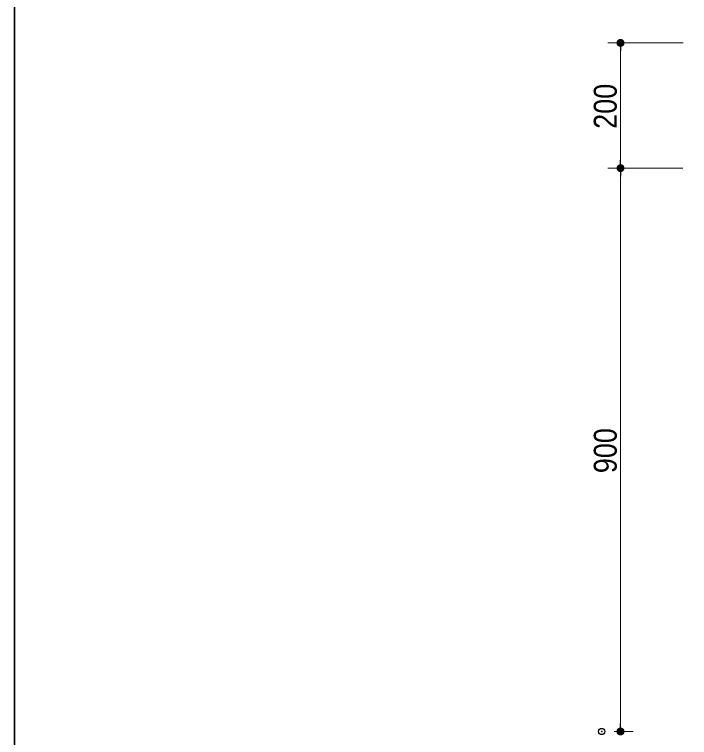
# Model space of a CAD drawing. Units: millimetres, scale not verified. Extents: x -6062 to 6062, y -3045 to 3045.
# Drawn here: x -5788 to -4709, y -1997 to -842 of the extents above; entities that cross this region are included whole.
import ezdxf
from ezdxf.enums import TextEntityAlignment as Align

# ---------------------------------------------------------------- set-up
doc = ezdxf.new("R2010")
doc.units = ezdxf.units.MM
doc.header["$LTSCALE"] = 20
doc.header["$PDMODE"] = 32
doc.header["$PDSIZE"] = 10
for name, color, linetype, lineweight in [('0-2_0', 7, 'Continuous', 25), ('0-4_2寸法-1', 7, 'Continuous', 15), ('0-6_1図面枠', 7, 'Continuous', 15)]:
    doc.layers.add(name, color=color, linetype=linetype, lineweight=lineweight)
doc.layers.add('0-3_Defpoints', color=7, linetype='Continuous')
doc.styles.add('ＭＳ Ｐゴシック', font='')
doc.styles.get('ＭＳ Ｐゴシック').set_extended_font_data('MS PGothic')

# ---------------------------------------------------------------- blocks, each defined once
blk = doc.blocks.new('グループ-22')
at = {"layer": '0-6_1図面枠', "lineweight": 35}
blk.add_lwpolyline([(-80000, 55400), (80000, 55400), (80000, -55400), (-80000, -55400)], close=True, dxfattribs=at)
blk = doc.blocks.new('図面枠')
at = {"layer": '0-6_1図面枠'}
blk.add_blockref('グループ-22', (0, 0), dxfattribs=at)
blk = doc.blocks.new('_Dot')
at = {"layer": '0-2_0'}
blk.add_line((-10, 0), (-20, 0), dxfattribs=at)
for points in [[(0, 0), (-10, 0), (-9.92, 1.25)], [(0, 0), (-9.92, -1.25), (-10, 0)], [(0, 0), (-9.92, 1.25), (-9.69, 2.49)], [(0, 0), (-9.69, -2.49), (-9.92, -1.25)], [(0, 0), (-9.69, 2.49), (-9.3, 3.68)], [(0, 0), (-9.3, -3.68), (-9.69, -2.49)], [(0, 0), (-9.3, 3.68), (-8.76, 4.82)], [(0, 0), (-8.76, -4.82), (-9.3, -3.68)], [(0, 0), (-8.76, 4.82), (-8.09, 5.88)], [(0, 0), (-8.09, -5.88), (-8.76, -4.82)], [(0, 0), (-8.09, 5.88), (-7.29, 6.85)], [(0, 0), (-7.29, -6.85), (-8.09, -5.88)], [(0, 0), (-7.29, 6.85), (-6.37, 7.71)], [(0, 0), (-6.37, -7.71), (-7.29, -6.85)], [(0, 0), (-6.37, 7.71), (-5.36, 8.44)], [(0, 0), (-5.36, -8.44), (-6.37, -7.71)], [(0, 0), (-5.36, 8.44), (-4.26, 9.05)], [(0, 0), (-4.26, -9.05), (-5.36, -8.44)], [(0, 0), (-4.26, 9.05), (-3.09, 9.51)], [(0, 0), (-3.09, -9.51), (-4.26, -9.05)], [(0, 0), (-3.09, 9.51), (-1.87, 9.82)], [(0, 0), (-1.87, -9.82), (-3.09, -9.51)], [(0, 0), (-1.87, 9.82), (-0.63, 9.98)], [(0, 0), (-0.63, -9.98), (-1.87, -9.82)], [(0, 0), (-0.63, 9.98), (0.63, 9.98)], [(0, 0), (0.63, -9.98), (-0.63, -9.98)], [(0, 0), (0.63, 9.98), (1.87, 9.82)], [(0, 0), (1.87, 9.82), (3.09, 9.51)], [(0, 0), (3.09, 9.51), (4.26, 9.05)], [(0, 0), (4.26, 9.05), (5.36, 8.44)], [(0, 0), (5.36, 8.44), (6.37, 7.71)], [(0, 0), (6.37, 7.71), (7.29, 6.85)], [(0, 0), (7.29, 6.85), (8.09, 5.88)], [(0, 0), (8.09, 5.88), (8.76, 4.82)], [(0, 0), (8.76, 4.82), (9.3, 3.68)], [(0, 0), (9.3, 3.68), (9.69, 2.49)], [(0, 0), (9.69, 2.49), (9.92, 1.25)], [(0, 0), (9.92, 1.25), (10, 0)], [(0, 0), (1.87, -9.82), (0.63, -9.98)], [(0, 0), (3.09, -9.51), (1.87, -9.82)], [(0, 0), (4.26, -9.05), (3.09, -9.51)], [(0, 0), (5.36, -8.44), (4.26, -9.05)], [(0, 0), (6.37, -7.71), (5.36, -8.44)], [(0, 0), (7.29, -6.85), (6.37, -7.71)], [(0, 0), (8.09, -5.88), (7.29, -6.85)], [(0, 0), (8.76, -4.82), (8.09, -5.88)], [(0, 0), (9.3, -3.68), (8.76, -4.82)], [(0, 0), (9.69, -2.49), (9.3, -3.68)], [(0, 0), (9.92, -1.25), (9.69, -2.49)], [(0, 0), (10, 0), (9.92, -1.25)]]:
    blk.add_solid(points, dxfattribs=at)

msp = doc.modelspace()

# ---------------------------------------------------------------- linework, layer by layer
at = {"layer": '0-3_Defpoints'}
for p in [(-4819.3, -887), (-4849.3, -1987), (-4819.3, -1987)]:
    msp.add_point(p, dxfattribs=at)
at = {"layer": '0-4_2寸法-1'}
for p, q in [((-4719.3, -887), (-4839.3, -887)), ((-4819.3, -1074.29), (-4819.3, -899.71)), ((-4719.5, -1087), (-4839.3, -1087)), ((-4719.5, -1087), (-4839.3, -1087)), ((-4819.3, -1099.71), (-4819.3, -1974.29)), ((-4829.3, -1987), (-4799.3, -1987))]:
    msp.add_line(p, q, dxfattribs=at)

# ---------------------------------------------------------------- block references
at = {"layer": '0-4_2寸法-1', "xscale": 0.6356201, "yscale": 0.6356201}
for p, rotation in [((-4819.3, -887), 90), ((-4819.3, -1087), 270), ((-4819.3, -1087), 90), ((-4819.3, -1987), 270)]:
    msp.add_blockref('_Dot', p, dxfattribs=dict(at, rotation=rotation))
at = {"layer": '0-6_1図面枠', "xscale": 0.05, "yscale": 0.05}
msp.add_blockref('図面枠', (-1787.5, 0), dxfattribs=at)

# ---------------------------------------------------------------- texts
at = {"layer": '0-4_2寸法-1', "style": 'ＭＳ Ｐゴシック', "width": 0.9}
for s, p in [('200', (-4814.34, -1024.28)), ('900', (-4814.34, -1574.38))]:
    msp.add_text(s, height=36.66, rotation=90, dxfattribs=at).set_placement(p, align=Align.BOTTOM_LEFT)

doc.saveas('drawing.dxf')
